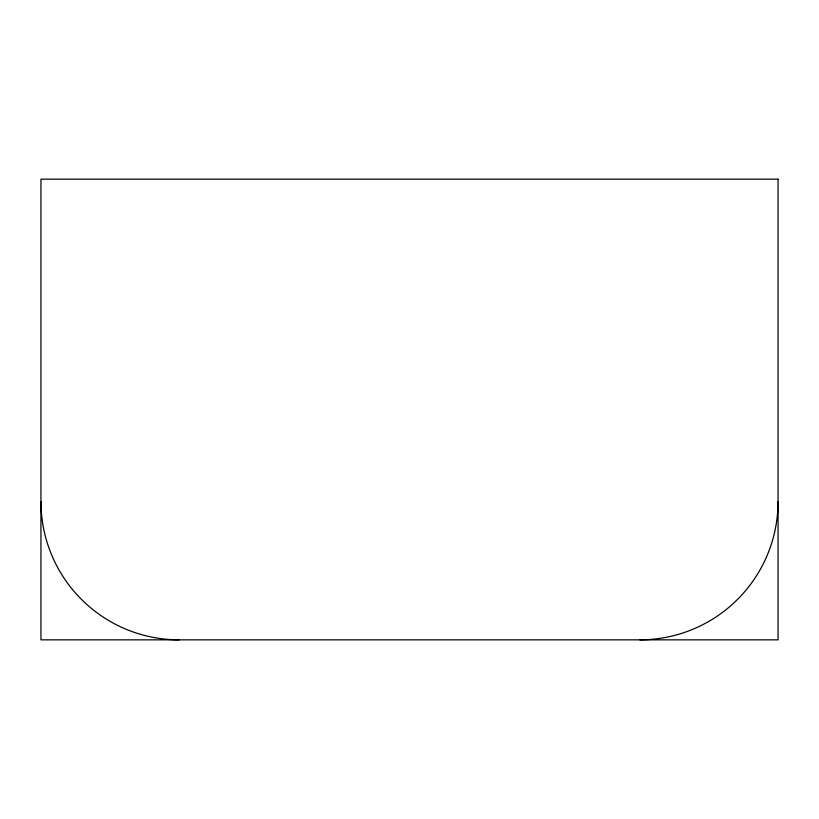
<?xml version="1.0" encoding="UTF-8"?>
<svg xmlns="http://www.w3.org/2000/svg" width="819" height="819" viewBox="0 0 819 819"><rect width="100%" height="100%" fill="white"/><g stroke="black" fill="none" stroke-linecap="round" stroke-linejoin="round"><path stroke-width="1.23" d="M179.156 639.844A138.206 138.206 0 0 1 40.95 501.637M778.05 501.637A138.206 138.206 0 0 1 639.844 639.844M778.05 179.156L40.95 179.156L40.95 639.844L778.05 639.844L778.05 179.156"/></g></svg>
